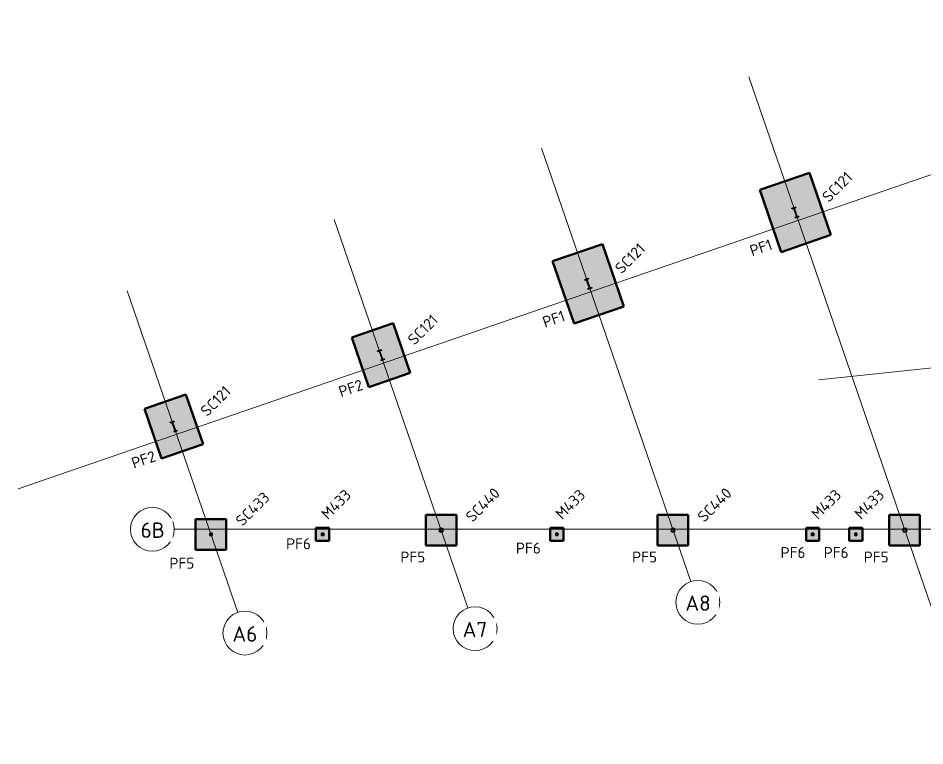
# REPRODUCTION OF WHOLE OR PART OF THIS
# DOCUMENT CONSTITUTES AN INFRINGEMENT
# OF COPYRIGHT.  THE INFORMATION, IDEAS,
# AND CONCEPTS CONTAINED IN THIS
# Model space of a CAD drawing. Header units: millimetres. Extents: x 705 to 131896, y 9938 to 4044235.
# Drawn here: x 20850 to 62226, y 3959967 to 3993163 of the extents above; entities that cross this region are included whole.
import ezdxf

# ---------------------------------------------------------------- set-up
doc = ezdxf.new("R2010")
doc.units = ezdxf.units.MM
doc.linetypes.add('Hidden Half', pattern=[3, 2, -1])
for name, color, linetype, lineweight in [('S-160-A_FOUND', 171, 'Continuous', 18), ('S-160-M_FOUND', 171, 'Continuous', 13), ('S-280-A_COLUMN', 171, 'Continuous', 18), ('S-280-M_COLUMN', 52, 'Continuous', 13), ('S-280-MH_COLUMN', 52, 'Hidden Half', 13), ('Z-030-M_GRID', 191, 'Continuous', 13), ('Z-033_T_GRIDREF', 31, 'Continuous', 13)]:
    doc.layers.add(name, color=color, linetype=linetype, lineweight=lineweight)
doc.styles.add('ISOCPEUR_1', font='isocpeur.ttf', dxfattribs={"height": 700})
doc.styles.add('ISOCPEUR_2', font='isocpeur.ttf', dxfattribs={"height": 500})

# ---------------------------------------------------------------- blocks, each defined once
blk = doc.blocks.new('NRP_Column-Steel-SHS - SC433 - 100x100x5_0SHS-4145820-S1_001 - FOUNDATION PLAN - PART 2')
at = {"layer": 'S-280-M_COLUMN', "lineweight": 35}
for p, q in [((50, 50), (-50, 50)), ((-50, 50), (-50, -50)), ((-45, -45), (-45, 45)), ((-45, 45), (45, 45)), ((45, 45), (45, -45)), ((50, -50), (50, 50)), ((-50, -50), (50, -50)), ((45, -45), (-45, -45))]:
    blk.add_line(p, q, dxfattribs=at)
blk = doc.blocks.new('NRP_Column-Steel-SHS - SC440 - 150x150x5_0SHS-4132256-S1_001 - FOUNDATION PLAN - PART 2')
at = {"layer": 'S-280-M_COLUMN', "lineweight": 35}
for p, q in [((75, 75), (-75, 75)), ((-75, 75), (-75, -75)), ((-70, -70), (-70, 70)), ((-70, 70), (70, 70)), ((70, 70), (70, -70)), ((75, -75), (75, 75)), ((-75, -75), (75, -75)), ((70, -70), (-70, -70))]:
    blk.add_line(p, q, dxfattribs=at)
blk = doc.blocks.new('NRP_Column-Steel-SHS - SC440 - 150x150x5_0SHS-4132352-S1_001 - FOUNDATION PLAN - PART 2')
at = {"layer": 'S-280-M_COLUMN', "lineweight": 35}
for p, q in [((75, 75), (-75, 75)), ((-75, 75), (-75, -75)), ((-70, -70), (-70, 70)), ((-70, 70), (70, 70)), ((70, 70), (70, -70)), ((75, -75), (75, 75)), ((-75, -75), (75, -75)), ((70, -70), (-70, -70))]:
    blk.add_line(p, q, dxfattribs=at)
blk = doc.blocks.new('NRP_Column-Steel-SHS - SC440 - 150x150x5_0SHS-3895936-S1_001 - FOUNDATION PLAN - PART 2')
at = {"layer": 'S-280-M_COLUMN', "lineweight": 35}
for p, q in [((75, 75), (-75, 75)), ((-75, 75), (-75, -75)), ((-70, -70), (-70, 70)), ((-70, 70), (70, 70)), ((70, 70), (70, -70)), ((75, -75), (75, 75)), ((-75, -75), (75, -75)), ((70, -70), (-70, -70))]:
    blk.add_line(p, q, dxfattribs=at)
blk = doc.blocks.new('NRP_Foundation-Pad Footing Fibre _v2_ - PF5 -1400 x 1400 x 400d-3893014-S1_001 - FOUNDATION PLAN - PART 2')
at = {"layer": 'S-160-M_FOUND', "linetype": 'Hidden Half', "lineweight": 50}
blk.add_hatch(color=256, dxfattribs=at).paths.add_polyline_path([(750, 350), (-650, 350), (-650, -1050), (750, -1050)])
at = {"layer": 'S-160-M_FOUND', "lineweight": 50}
for p, q in [((750, 350), (-650, 350)), ((-650, 350), (-650, -1050)), ((750, -1050), (750, 350)), ((-650, -1050), (750, -1050))]:
    blk.add_line(p, q, dxfattribs=at)
blk = doc.blocks.new('NRP_Foundation-Pad Footing Fibre _v2_ - PF2 -2400 x 2000 x 600d-3893007-S1_001 - FOUNDATION PLAN - PART 2')
at = {"layer": 'S-160-M_FOUND', "linetype": 'Hidden Half', "lineweight": 50}
blk.add_hatch(color=256, dxfattribs=at).paths.add_polyline_path([(1250, -1350), (1250, 650), (-1150, 650), (-1150, -1350)])
at = {"layer": 'S-160-M_FOUND', "lineweight": 50}
for p, q in [((1250, 650), (-1150, 650)), ((-1150, 650), (-1150, -1350)), ((1250, -1350), (1250, 650)), ((-1150, -1350), (1250, -1350))]:
    blk.add_line(p, q, dxfattribs=at)
blk = doc.blocks.new('NRP_Foundation-Pad Footing Fibre _v2_ - PF1 - 3000 x 2400 x 600d-2371040-S1_001 - FOUNDATION PLAN - PART 2')
at = {"layer": 'S-160-M_FOUND', "linetype": 'Hidden Half', "lineweight": 50}
blk.add_hatch(color=256, dxfattribs=at).paths.add_polyline_path([(1550, 850), (-1450, 850), (-1450, -1550), (1550, -1550)])
at = {"layer": 'S-160-M_FOUND', "lineweight": 50}
for p, q in [((1550, 850), (-1450, 850)), ((-1450, 850), (-1450, -1550)), ((1550, -1550), (1550, 850)), ((-1450, -1550), (1550, -1550))]:
    blk.add_line(p, q, dxfattribs=at)
blk = doc.blocks.new('NRP_Column-Steel-SHS - M433 - 100x100x5_0SHS-3909548-S1_001 - FOUNDATION PLAN - PART 2')
at = {"layer": 'S-280-M_COLUMN', "lineweight": 35}
for p, q in [((50, 50), (-50, 50)), ((-50, 50), (-50, -50)), ((-45, -45), (-45, 45)), ((-45, 45), (45, 45)), ((45, 45), (45, -45)), ((50, -50), (50, 50)), ((-50, -50), (50, -50)), ((45, -45), (-45, -45))]:
    blk.add_line(p, q, dxfattribs=at)
blk = doc.blocks.new('NRP_Column-Steel-SHS - M433 - 100x100x5_0SHS-3910052-S1_001 - FOUNDATION PLAN - PART 2')
at = {"layer": 'S-280-M_COLUMN', "lineweight": 35}
for p, q in [((50, 50), (-50, 50)), ((-50, 50), (-50, -50)), ((-45, -45), (-45, 45)), ((-45, 45), (45, 45)), ((45, 45), (45, -45)), ((50, -50), (50, 50)), ((-50, -50), (50, -50)), ((45, -45), (-45, -45))]:
    blk.add_line(p, q, dxfattribs=at)
blk = doc.blocks.new('NRP_Column-Steel-SHS - M433 - 100x100x5_0SHS-3910123-S1_001 - FOUNDATION PLAN - PART 2')
at = {"layer": 'S-280-M_COLUMN', "lineweight": 35}
for p, q in [((50, 50), (-50, 50)), ((-50, 50), (-50, -50)), ((-45, -45), (-45, 45)), ((-45, 45), (45, 45)), ((45, 45), (45, -45)), ((50, -50), (50, 50)), ((-50, -50), (50, -50)), ((45, -45), (-45, -45))]:
    blk.add_line(p, q, dxfattribs=at)
blk = doc.blocks.new('NRP_Column-Steel-SHS - M433 - 100x100x5_0SHS-3910138-S1_001 - FOUNDATION PLAN - PART 2')
at = {"layer": 'S-280-M_COLUMN', "lineweight": 35}
for p, q in [((50, 50), (-50, 50)), ((-50, 50), (-50, -50)), ((-45, -45), (-45, 45)), ((-45, 45), (45, 45)), ((45, 45), (45, -45)), ((50, -50), (50, 50)), ((-50, -50), (50, -50)), ((45, -45), (-45, -45))]:
    blk.add_line(p, q, dxfattribs=at)
blk = doc.blocks.new('NRP_Foundation-Pad Footing Fibre _v2_ - PF6 -600 x 600 x 400d-3914141-S1_001 - FOUNDATION PLAN - PART 2')
at = {"layer": 'S-160-M_FOUND', "linetype": 'Hidden Half', "lineweight": 50}
blk.add_hatch(color=256, dxfattribs=at).paths.add_polyline_path([(350, -50), (-250, -50), (-250, -650), (350, -650)])
at = {"layer": 'S-160-M_FOUND', "lineweight": 50}
for p, q in [((350, -50), (-250, -50)), ((-250, -50), (-250, -650)), ((350, -650), (350, -50)), ((-250, -650), (350, -650))]:
    blk.add_line(p, q, dxfattribs=at)
blk = doc.blocks.new('NRP_Column-Steel-UB - SC121 - 460UB67_1-V1-S1_001 - FOUNDATION PLAN - PART 2')
at = {"layer": 'S-280-M_COLUMN', "lineweight": 35}
for p, q in [((95, 453.8), (-95, 453.8)), ((-95, 453.8), (-95, 441.1)), ((-95, 441.1), (-15.65, 441.1)), ((-4.25, 429.7), (-4.25, 24.1)), ((4.25, 24.1), (4.25, 429.7)), ((15.65, 441.1), (95, 441.1)), ((95, 441.1), (95, 453.8)), ((-15.65, 12.7), (-95, 12.7)), ((-95, 12.7), (-95, 0)), ((-95, 0), (95, 0)), ((95, 12.7), (15.65, 12.7)), ((95, 0), (95, 12.7))]:
    blk.add_line(p, q, dxfattribs=at)
for centre, start, end in [((-15.65, 429.7), 0, 90), ((15.65, 429.7), 90, 180), ((-15.65, 24.1), 270, 0), ((15.65, 24.1), 180, 270)]:
    blk.add_arc(centre, 11.4, start, end, dxfattribs=at)
at = {"layer": 'S-280-MH_COLUMN', "lineweight": 35}
for centre, start, end in [((-15.65, 429.7), 0, 90), ((15.65, 429.7), 90, 180), ((-15.65, 24.1), 270, 0), ((15.65, 24.1), 180, 270)]:
    blk.add_arc(centre, 11.4, start, end, dxfattribs=at)
blk = doc.blocks.new('Grid - NRP_Grid-Head-320187-S1_001 - FOUNDATION PLAN - PART 2')
at = {"layer": 'Z-033_T_GRIDREF'}
blk.add_circle((0, 0), 5, dxfattribs=at)

msp = doc.modelspace()

# ---------------------------------------------------------------- linework, layer by layer
at = {"layer": 'Z-030-M_GRID'}
for p, q in [((83220, 3993163), (20850, 3971687)), ((64697, 3959967), (54187, 3990488)), ((51540, 3967460), (44732, 3987232)), ((129803, 3984279), (57386, 3976668)), ((41378, 3966258), (35277, 3983977))]:
    msp.add_line(p, q, dxfattribs=at)

# ---------------------------------------------------------------- block references
at = {"layer": 'S-160-M_FOUND', "lineweight": 50}
for name, p, rotation in [('NRP_Foundation-Pad Footing Fibre _v2_ - PF1 - 3000 x 2400 x 600d-2371040-S1_001 - FOUNDATION PLAN - PART 2', (56004, 3984137), 109.0004071201358), ('NRP_Foundation-Pad Footing Fibre _v2_ - PF1 - 3000 x 2400 x 600d-2371040-S1_001 - FOUNDATION PLAN - PART 2', (46549, 3980881), 109.0004071202154), ('NRP_Foundation-Pad Footing Fibre _v2_ - PF2 -2400 x 2000 x 600d-3893007-S1_001 - FOUNDATION PLAN - PART 2', (37093, 3977626), 109.0004071201358), ('NRP_Foundation-Pad Footing Fibre _v2_ - PF2 -2400 x 2000 x 600d-3893007-S1_001 - FOUNDATION PLAN - PART 2', (28268, 3974692), 289.0004071201359)]:
    msp.add_blockref(name, p, dxfattribs=dict(at, rotation=rotation))
for name, p in [('NRP_Foundation-Pad Footing Fibre _v2_ - PF5 -1400 x 1400 x 400d-3893014-S1_001 - FOUNDATION PLAN - PART 2', (40106, 3970157)), ('NRP_Foundation-Pad Footing Fibre _v2_ - PF5 -1400 x 1400 x 400d-3893014-S1_001 - FOUNDATION PLAN - PART 2', (50682, 3970157)), ('NRP_Foundation-Pad Footing Fibre _v2_ - PF5 -1400 x 1400 x 400d-3893014-S1_001 - FOUNDATION PLAN - PART 2', (61251, 3970157)), ('NRP_Foundation-Pad Footing Fibre _v2_ - PF5 -1400 x 1400 x 400d-3893014-S1_001 - FOUNDATION PLAN - PART 2', (29597, 3969962)), ('NRP_Foundation-Pad Footing Fibre _v2_ - PF6 -600 x 600 x 400d-3914141-S1_001 - FOUNDATION PLAN - PART 2', (34692, 3969962)), ('NRP_Foundation-Pad Footing Fibre _v2_ - PF6 -600 x 600 x 400d-3914141-S1_001 - FOUNDATION PLAN - PART 2', (45380, 3969962)), ('NRP_Foundation-Pad Footing Fibre _v2_ - PF6 -600 x 600 x 400d-3914141-S1_001 - FOUNDATION PLAN - PART 2', (57059, 3969962)), ('NRP_Foundation-Pad Footing Fibre _v2_ - PF6 -600 x 600 x 400d-3914141-S1_001 - FOUNDATION PLAN - PART 2', (59025, 3969962))]:
    msp.add_blockref(name, p, dxfattribs=at)
at = {"layer": 'S-280-M_COLUMN', "lineweight": 35}
for name, p in [('NRP_Column-Steel-SHS - SC433 - 100x100x5_0SHS-4145820-S1_001 - FOUNDATION PLAN - PART 2', (29647, 3969612)), ('NRP_Column-Steel-SHS - M433 - 100x100x5_0SHS-3909548-S1_001 - FOUNDATION PLAN - PART 2', (34742, 3969612)), ('NRP_Column-Steel-SHS - SC440 - 150x150x5_0SHS-4132256-S1_001 - FOUNDATION PLAN - PART 2', (40156, 3969807)), ('NRP_Column-Steel-SHS - M433 - 100x100x5_0SHS-3910052-S1_001 - FOUNDATION PLAN - PART 2', (45430, 3969612)), ('NRP_Column-Steel-SHS - SC440 - 150x150x5_0SHS-4132352-S1_001 - FOUNDATION PLAN - PART 2', (50732, 3969807)), ('NRP_Column-Steel-SHS - M433 - 100x100x5_0SHS-3910123-S1_001 - FOUNDATION PLAN - PART 2', (57109, 3969612)), ('NRP_Column-Steel-SHS - M433 - 100x100x5_0SHS-3910138-S1_001 - FOUNDATION PLAN - PART 2', (59075, 3969612)), ('NRP_Column-Steel-SHS - SC440 - 150x150x5_0SHS-3895936-S1_001 - FOUNDATION PLAN - PART 2', (61308, 3969807))]:
    msp.add_blockref(name, p, dxfattribs=at)
at = {"layer": 'S-280-MH_COLUMN', "lineweight": 35, "rotation": 19.00040712021459}
for p in [(56392, 3984084), (46937, 3980828), (37482, 3977572), (28027, 3974317)]:
    msp.add_blockref('NRP_Column-Steel-UB - SC121 - 460UB67_1-V1-S1_001 - FOUNDATION PLAN - PART 2', p, dxfattribs=at)
at = {"layer": 'Z-033_T_GRIDREF', "xscale": 199.9999999999999, "yscale": 199.9999999999999, "zscale": 199.9999999999999}
for p, rotation in [((26974, 3969847), 269.9999999999999), ((51866, 3966515), 19.00040712021526), ((31197, 3965109), 19.00040712021543), ((41703, 3965313), 19.00040712021623)]:
    msp.add_blockref('Grid - NRP_Grid-Head-320187-S1_001 - FOUNDATION PLAN - PART 2', p, dxfattribs=dict(at, rotation=rotation))

# ---------------------------------------------------------------- texts
at = {"layer": 'S-160-A_FOUND', "lineweight": 13, "char_height": 500, "attachment_point": 1, "rotation": 19.0004, "style": 'ISOCPEUR_2'}
for s, insert, width in [('PF1', (54182, 3982764), 1218.56), ('PF1', (44727, 3979509), 1218.56), ('PF2', (35422, 3976336), 1346.83), ('PF2', (25967, 3973080), 1346.83)]:
    msp.add_mtext(s, dxfattribs=dict(at, insert=insert, width=width))
at = {"layer": 'S-160-A_FOUND', "lineweight": 13, "char_height": 500, "width": 1346.83, "attachment_point": 1, "style": 'ISOCPEUR_2'}
for s, insert in [('PF6', (33078, 3969436)), ('PF6', (43566, 3969236)), ('PF5', (38292, 3968831)), ('PF5', (48868, 3968831)), ('PF6', (55645, 3969036)), ('PF6', (57611, 3969036)), ('PF5', (59437, 3968831)), ('PF5', (27753, 3968546))]:
    msp.add_mtext(s, dxfattribs=dict(at, insert=insert))
at = {"layer": 'S-280-A_COLUMN', "lineweight": 13, "char_height": 500, "attachment_point": 1, "rotation": 45, "style": 'ISOCPEUR_2'}
for s, insert, width in [('SC121', (57485, 3985075), 1956.12), ('SC121', (48030, 3981819), 1956.12), ('SC121', (38575, 3978564), 1956.12), ('SC121', (29119, 3975308), 1956.12), ('SC440', (41220, 3970482), 2308.86), ('SC440', (51797, 3970482), 2308.86), ('SC433', (30725, 3970301), 2260.76), ('M433', (34628, 3970609), 1891.98), ('M433', (45317, 3970609), 1891.98), ('M433', (56995, 3970609), 1891.98), ('M433', (58961, 3970609), 1891.98)]:
    msp.add_mtext(s, dxfattribs=dict(at, insert=insert, width=width))

# ---------------------------------------------------------------- next in the draw order: texts
at = {"layer": 'Z-033_T_GRIDREF', "char_height": 700, "attachment_point": 1, "style": 'ISOCPEUR_1', "bg_fill": 3, "box_fill_scale": 1.25, "bg_fill_color": 256, "bg_fill_true_color": 13158600, "bg_fill_transparency": 0}
for s, insert, width in [('6B', (26440, 3970156), 1282.7), ('A8', (51296, 3966826), 1362.87), ('A6', (30627, 3965420), 1362.87), ('A7', (41133, 3965624), 1362.87)]:
    msp.add_mtext(s, dxfattribs=dict(at, insert=insert, width=width))

# ---------------------------------------------------------------- next in the draw order: linework, layer by layer
at = {"layer": 'Z-030-M_GRID'}
for p, q in [((30872, 3966054), (25822, 3980721)), ((27974, 3969847), (125248, 3969847))]:
    msp.add_line(p, q, dxfattribs=at)

doc.saveas('drawing.dxf')
